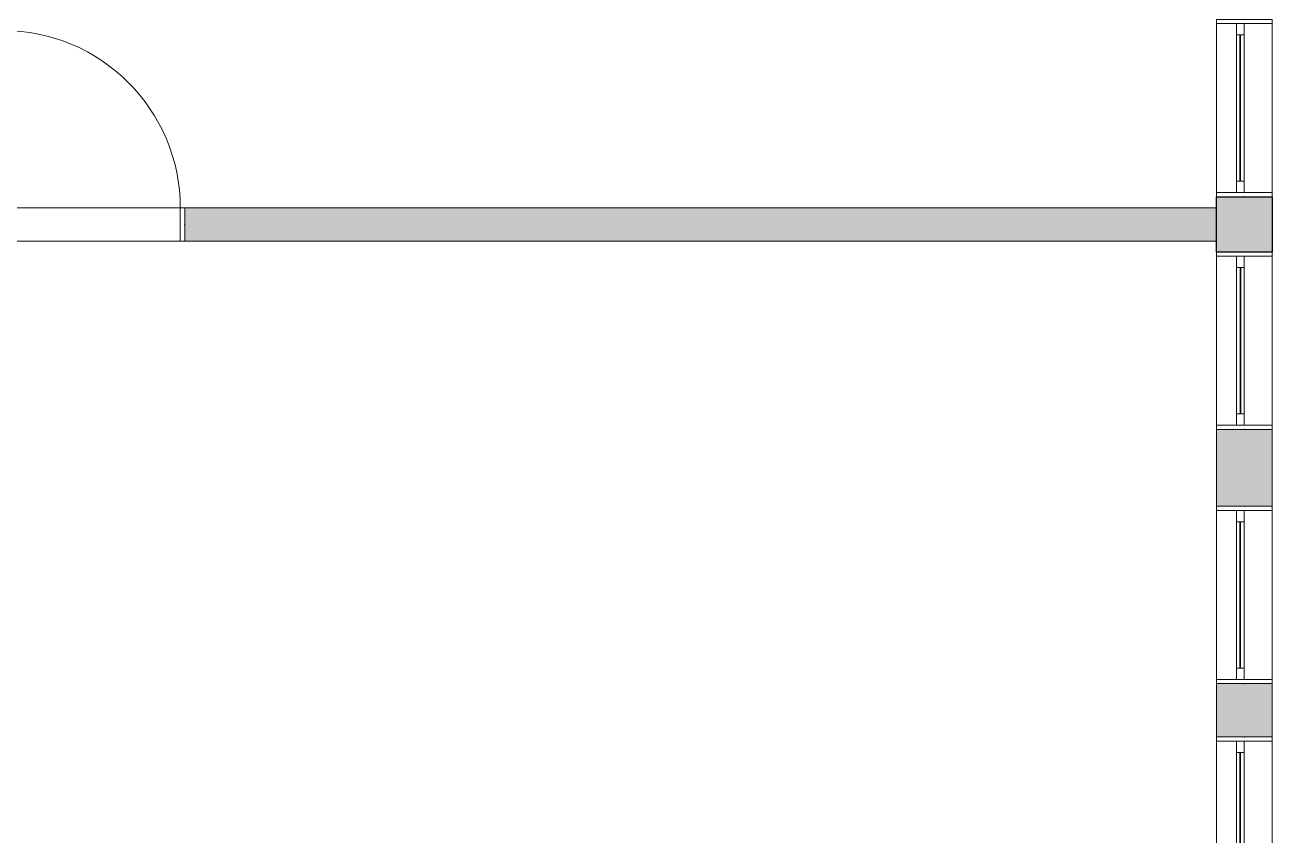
# Model space of a CAD drawing. Header units: metres. Extents: x 512 to 829, y -209 to 245.
# Drawn here: x 751.83 to 757.45, y -80.13 to -76.47 of the extents above; entities that cross this region are included whole.
import ezdxf

# ---------------------------------------------------------------- set-up
doc = ezdxf.new("R2010")
doc.units = ezdxf.units.M
doc.header["$LTSCALE"] = 0.508
doc.set_wipeout_variables(frame=1)
doc.header["$PDSIZE"] = -2
for name, color, linetype, lineweight in [('None', 7, 'Continuous', 5), ('NãoImprimir', 7, 'Continuous', 5), ('Peitoris', 2, 'Continuous', 5), ('Telhado-Princ', 7, 'Continuous', 5)]:
    doc.layers.add(name, color=color, linetype=linetype, lineweight=lineweight)

# ---------------------------------------------------------------- blocks, each defined once
blk = doc.blocks.new('Grupo-1258')
at = {"color": 7, "linetype": 'Continuous', "lineweight": 5}
for points in [[(-0.4, 0.125), (-0.38095, 0.125), (-0.38095, -0.125), (-0.4, -0.125)], [(0.38095, 0.125), (0.4, 0.125), (0.4, -0.125), (0.38095, -0.125)]]:
    blk.add_wipeout(points, dxfattribs=at).dxf.layer = 'None'
at = {"layer": 'None', "color": 7, "linetype": 'Continuous', "lineweight": 5}
for points in [[(-0.4, 0.125), (-0.38095, 0.125), (-0.38095, -0.125), (-0.4, -0.125)], [(0.38095, 0.125), (0.4, 0.125), (0.4, -0.125), (0.38095, -0.125)]]:
    blk.add_lwpolyline(points, close=True, dxfattribs=at)
blk = doc.blocks.new('Grupo-1259')
at = {"layer": 'None', "color": 7}
blk.add_blockref('Grupo-1258', (0, 0), dxfattribs=at)
at = {"layer": 'None', "color": 7, "linetype": 'Continuous', "lineweight": 5}
for p, q in [((-0.4, 0.125), (-0.38095, 0.125)), ((-0.38095, 0.125), (-0.38095, -0.125)), ((0.4, 0.125), (0.38095, 0.125)), ((0.38095, 0.125), (0.38095, -0.125)), ((-0.4, -0.125), (-0.38095, -0.125)), ((0.4, -0.125), (0.38095, -0.125))]:
    blk.add_line(p, q, dxfattribs=at)
blk = doc.blocks.new('Grupo-1260')
at = {"layer": 'None', "color": 7, "linetype": 'Continuous', "lineweight": 5}
for p, q in [((-0.38095, 0.034925), (-0.38095, 0)), ((0.38095, 0.034925), (0.38095, 0))]:
    blk.add_line(p, q, dxfattribs=at)
blk = doc.blocks.new('Grupo-1261')
at = {"color": 7, "linetype": 'Continuous', "lineweight": 5}
for points in [[(-0.38095, 0.034925), (-0.33015, 0.034925), (-0.33015, 0), (-0.38095, 0)], [(0.33015, 0.034925), (0.38095, 0.034925), (0.38095, 0), (0.33015, 0)]]:
    blk.add_wipeout(points, dxfattribs=at).dxf.layer = 'None'
at = {"layer": 'None', "color": 7, "linetype": 'Continuous', "lineweight": 5}
for points in [[(-0.38095, 0.034925), (-0.33015, 0.034925), (-0.33015, 0), (-0.38095, 0)], [(0.33015, 0.034925), (0.38095, 0.034925), (0.38095, 0), (0.33015, 0)]]:
    blk.add_lwpolyline(points, close=True, dxfattribs=at)
blk = doc.blocks.new('Grupo-1262')
at = {"layer": 'None', "color": 7}
blk.add_blockref('Grupo-1260', (0, 0), dxfattribs=at)
at = {"color": 7, "linetype": 'Continuous', "lineweight": 5}
blk.add_wipeout([(-0.33015, 0.034925), (0.33015, 0.034925), (0.33015, 0), (-0.33015, 0)], dxfattribs=at).dxf.layer = 'None'
at = {"layer": 'None', "color": 7, "linetype": 'Continuous', "lineweight": 5}
blk.add_lwpolyline([(-0.33015, 0.034925), (0.33015, 0.034925), (0.33015, 0), (-0.33015, 0)], close=True, dxfattribs=at)
at = {"layer": 'None', "color": 7}
blk.add_blockref('Grupo-1261', (0, 0), dxfattribs=at)
at = {"layer": 'None', "color": 7, "linetype": 'Continuous', "lineweight": 5}
for p, q in [((-0.38095, 0.034925), (-0.33015, 0.034925)), ((-0.38095, 0), (-0.33015, 0)), ((-0.33015, 0.034925), (-0.33015, 0)), ((0.38095, 0.034925), (0.33015, 0.034925)), ((0.33015, 0.034925), (0.33015, 0)), ((0.38095, 0), (0.33015, 0))]:
    blk.add_line(p, q, dxfattribs=at)
blk = doc.blocks.new('Grupo-1263')
at = {"color": 7, "linetype": 'Continuous', "lineweight": 9}
blk.add_wipeout([(-0.3301, 0.0181), (0.3301, 0.0181), (0.3301, 0.0168), (-0.3301, 0.0168)], dxfattribs=at).dxf.layer = 'None'
blk = doc.blocks.new('Grupo-1264')
at = {"layer": 'None', "color": 7}
blk.add_blockref('Grupo-1263', (0, 0), dxfattribs=at)
at = {"layer": 'None', "color": 7, "linetype": 'Continuous', "lineweight": 25}
for p, q in [((-0.3301, 0.0181), (0.3301, 0.0181)), ((-0.3301, 0.0168), (0.3301, 0.0168))]:
    blk.add_line(p, q, dxfattribs=at)
blk = doc.blocks.new('Grupo-1265')
at = {"layer": 'None', "color": 7, "linetype": 'Continuous', "lineweight": 20}
for p, q in [((0.4, 0.125), (-0.4, 0.125)), ((0.4, -0.125), (-0.4, -0.125))]:
    blk.add_line(p, q, dxfattribs=at)
blk = doc.blocks.new('Window (2D)-131')
at = {"color": 7, "linetype": 'Continuous', "lineweight": 5}
blk.add_wipeout([(-0.4, 0.125), (0.4, 0.125), (0.4, -0.125), (-0.4, -0.125)], dxfattribs=at).dxf.layer = 'None'
at = {"layer": 'None', "color": 7}
blk.add_blockref('Grupo-1259', (0, 0), dxfattribs=at)
at = {"layer": 'None', "color": 7, "linetype": 'Continuous', "lineweight": 5}
for p, q in [((-0.4, 0.125), (0.4, 0.125)), ((-0.4, -0.125), (0.4, -0.125))]:
    blk.add_line(p, q, dxfattribs=at)
at = {"layer": 'NãoImprimir', "linetype": 'Continuous'}
for p in [(-0.4, 0), (0.4, 0)]:
    blk.add_point(p, dxfattribs=at)
at = {"layer": 'Peitoris'}
blk.add_blockref('Grupo-1262', (0, 0), dxfattribs=at)
blk.add_blockref('Grupo-1264', (0, 0), dxfattribs=at)
at = {"layer": 'Telhado-Princ'}
blk.add_blockref('Grupo-1265', (0, 0), dxfattribs=at)
blk = doc.blocks.new('Grupo-1266')
at = {"color": 7, "linetype": 'Continuous', "lineweight": 5}
for points in [[(-0.4, 0.125), (-0.38095, 0.125), (-0.38095, -0.125), (-0.4, -0.125)], [(0.38095, 0.125), (0.4, 0.125), (0.4, -0.125), (0.38095, -0.125)]]:
    blk.add_wipeout(points, dxfattribs=at).dxf.layer = 'None'
at = {"layer": 'None', "color": 7, "linetype": 'Continuous', "lineweight": 5}
for points in [[(-0.4, 0.125), (-0.38095, 0.125), (-0.38095, -0.125), (-0.4, -0.125)], [(0.38095, 0.125), (0.4, 0.125), (0.4, -0.125), (0.38095, -0.125)]]:
    blk.add_lwpolyline(points, close=True, dxfattribs=at)
blk = doc.blocks.new('Grupo-1267')
at = {"layer": 'None', "color": 7}
blk.add_blockref('Grupo-1266', (0, 0), dxfattribs=at)
at = {"layer": 'None', "color": 7, "linetype": 'Continuous', "lineweight": 5}
for p, q in [((-0.4, 0.125), (-0.38095, 0.125)), ((-0.38095, 0.125), (-0.38095, -0.125)), ((0.4, 0.125), (0.38095, 0.125)), ((0.38095, 0.125), (0.38095, -0.125)), ((-0.4, -0.125), (-0.38095, -0.125)), ((0.4, -0.125), (0.38095, -0.125))]:
    blk.add_line(p, q, dxfattribs=at)
blk = doc.blocks.new('Grupo-1268')
at = {"layer": 'None', "color": 7, "linetype": 'Continuous', "lineweight": 5}
for p, q in [((-0.38095, 0.034925), (-0.38095, 0)), ((0.38095, 0.034925), (0.38095, 0))]:
    blk.add_line(p, q, dxfattribs=at)
blk = doc.blocks.new('Grupo-1269')
at = {"color": 7, "linetype": 'Continuous', "lineweight": 5}
for points in [[(-0.38095, 0.034925), (-0.33015, 0.034925), (-0.33015, 0), (-0.38095, 0)], [(0.33015, 0.034925), (0.38095, 0.034925), (0.38095, 0), (0.33015, 0)]]:
    blk.add_wipeout(points, dxfattribs=at).dxf.layer = 'None'
at = {"layer": 'None', "color": 7, "linetype": 'Continuous', "lineweight": 5}
for points in [[(-0.38095, 0.034925), (-0.33015, 0.034925), (-0.33015, 0), (-0.38095, 0)], [(0.33015, 0.034925), (0.38095, 0.034925), (0.38095, 0), (0.33015, 0)]]:
    blk.add_lwpolyline(points, close=True, dxfattribs=at)
blk = doc.blocks.new('Grupo-1270')
at = {"layer": 'None', "color": 7}
blk.add_blockref('Grupo-1268', (0, 0), dxfattribs=at)
at = {"color": 7, "linetype": 'Continuous', "lineweight": 5}
blk.add_wipeout([(-0.33015, 0.034925), (0.33015, 0.034925), (0.33015, 0), (-0.33015, 0)], dxfattribs=at).dxf.layer = 'None'
at = {"layer": 'None', "color": 7, "linetype": 'Continuous', "lineweight": 5}
blk.add_lwpolyline([(-0.33015, 0.034925), (0.33015, 0.034925), (0.33015, 0), (-0.33015, 0)], close=True, dxfattribs=at)
at = {"layer": 'None', "color": 7}
blk.add_blockref('Grupo-1269', (0, 0), dxfattribs=at)
at = {"layer": 'None', "color": 7, "linetype": 'Continuous', "lineweight": 5}
for p, q in [((-0.38095, 0.034925), (-0.33015, 0.034925)), ((-0.38095, 0), (-0.33015, 0)), ((-0.33015, 0.034925), (-0.33015, 0)), ((0.38095, 0.034925), (0.33015, 0.034925)), ((0.33015, 0.034925), (0.33015, 0)), ((0.38095, 0), (0.33015, 0))]:
    blk.add_line(p, q, dxfattribs=at)
blk = doc.blocks.new('Grupo-1271')
at = {"color": 7, "linetype": 'Continuous', "lineweight": 9}
blk.add_wipeout([(-0.3301, 0.0181), (0.3301, 0.0181), (0.3301, 0.0168), (-0.3301, 0.0168)], dxfattribs=at).dxf.layer = 'None'
blk = doc.blocks.new('Grupo-1272')
at = {"layer": 'None', "color": 7}
blk.add_blockref('Grupo-1271', (0, 0), dxfattribs=at)
at = {"layer": 'None', "color": 7, "linetype": 'Continuous', "lineweight": 25}
for p, q in [((-0.3301, 0.0181), (0.3301, 0.0181)), ((-0.3301, 0.0168), (0.3301, 0.0168))]:
    blk.add_line(p, q, dxfattribs=at)
blk = doc.blocks.new('Grupo-1273')
at = {"layer": 'None', "color": 7, "linetype": 'Continuous', "lineweight": 20}
for p, q in [((0.4, 0.125), (-0.4, 0.125)), ((0.4, -0.125), (-0.4, -0.125))]:
    blk.add_line(p, q, dxfattribs=at)
blk = doc.blocks.new('Window (2D)-132')
at = {"color": 7, "linetype": 'Continuous', "lineweight": 5}
blk.add_wipeout([(-0.4, 0.125), (0.4, 0.125), (0.4, -0.125), (-0.4, -0.125)], dxfattribs=at).dxf.layer = 'None'
at = {"layer": 'None', "color": 7}
blk.add_blockref('Grupo-1267', (0, 0), dxfattribs=at)
at = {"layer": 'None', "color": 7, "linetype": 'Continuous', "lineweight": 5}
for p, q in [((-0.4, 0.125), (0.4, 0.125)), ((-0.4, -0.125), (0.4, -0.125))]:
    blk.add_line(p, q, dxfattribs=at)
at = {"layer": 'NãoImprimir', "linetype": 'Continuous'}
for p in [(-0.4, 0), (0.4, 0)]:
    blk.add_point(p, dxfattribs=at)
at = {"layer": 'Peitoris'}
blk.add_blockref('Grupo-1270', (0, 0), dxfattribs=at)
blk.add_blockref('Grupo-1272', (0, 0), dxfattribs=at)
at = {"layer": 'Telhado-Princ'}
blk.add_blockref('Grupo-1273', (0, 0), dxfattribs=at)
blk = doc.blocks.new('Grupo-1274')
at = {"color": 7, "linetype": 'Continuous', "lineweight": 5}
for points in [[(-0.4, 0.125), (-0.38095, 0.125), (-0.38095, -0.125), (-0.4, -0.125)], [(0.38095, 0.125), (0.4, 0.125), (0.4, -0.125), (0.38095, -0.125)]]:
    blk.add_wipeout(points, dxfattribs=at).dxf.layer = 'None'
at = {"layer": 'None', "color": 7, "linetype": 'Continuous', "lineweight": 5}
for points in [[(-0.4, 0.125), (-0.38095, 0.125), (-0.38095, -0.125), (-0.4, -0.125)], [(0.38095, 0.125), (0.4, 0.125), (0.4, -0.125), (0.38095, -0.125)]]:
    blk.add_lwpolyline(points, close=True, dxfattribs=at)
blk = doc.blocks.new('Grupo-1275')
at = {"layer": 'None', "color": 7}
blk.add_blockref('Grupo-1274', (0, 0), dxfattribs=at)
at = {"layer": 'None', "color": 7, "linetype": 'Continuous', "lineweight": 5}
for p, q in [((-0.4, 0.125), (-0.38095, 0.125)), ((-0.38095, 0.125), (-0.38095, -0.125)), ((0.4, 0.125), (0.38095, 0.125)), ((0.38095, 0.125), (0.38095, -0.125)), ((-0.4, -0.125), (-0.38095, -0.125)), ((0.4, -0.125), (0.38095, -0.125))]:
    blk.add_line(p, q, dxfattribs=at)
blk = doc.blocks.new('Grupo-1276')
at = {"layer": 'None', "color": 7, "linetype": 'Continuous', "lineweight": 5}
for p, q in [((-0.38095, 0.034925), (-0.38095, 0)), ((0.38095, 0.034925), (0.38095, 0))]:
    blk.add_line(p, q, dxfattribs=at)
blk = doc.blocks.new('Grupo-1277')
at = {"color": 7, "linetype": 'Continuous', "lineweight": 5}
for points in [[(-0.38095, 0.034925), (-0.33015, 0.034925), (-0.33015, 0), (-0.38095, 0)], [(0.33015, 0.034925), (0.38095, 0.034925), (0.38095, 0), (0.33015, 0)]]:
    blk.add_wipeout(points, dxfattribs=at).dxf.layer = 'None'
at = {"layer": 'None', "color": 7, "linetype": 'Continuous', "lineweight": 5}
for points in [[(-0.38095, 0.034925), (-0.33015, 0.034925), (-0.33015, 0), (-0.38095, 0)], [(0.33015, 0.034925), (0.38095, 0.034925), (0.38095, 0), (0.33015, 0)]]:
    blk.add_lwpolyline(points, close=True, dxfattribs=at)
blk = doc.blocks.new('Grupo-1278')
at = {"layer": 'None', "color": 7}
blk.add_blockref('Grupo-1276', (0, 0), dxfattribs=at)
at = {"color": 7, "linetype": 'Continuous', "lineweight": 5}
blk.add_wipeout([(-0.33015, 0.034925), (0.33015, 0.034925), (0.33015, 0), (-0.33015, 0)], dxfattribs=at).dxf.layer = 'None'
at = {"layer": 'None', "color": 7, "linetype": 'Continuous', "lineweight": 5}
blk.add_lwpolyline([(-0.33015, 0.034925), (0.33015, 0.034925), (0.33015, 0), (-0.33015, 0)], close=True, dxfattribs=at)
at = {"layer": 'None', "color": 7}
blk.add_blockref('Grupo-1277', (0, 0), dxfattribs=at)
at = {"layer": 'None', "color": 7, "linetype": 'Continuous', "lineweight": 5}
for p, q in [((-0.38095, 0.034925), (-0.33015, 0.034925)), ((-0.38095, 0), (-0.33015, 0)), ((-0.33015, 0.034925), (-0.33015, 0)), ((0.38095, 0.034925), (0.33015, 0.034925)), ((0.33015, 0.034925), (0.33015, 0)), ((0.38095, 0), (0.33015, 0))]:
    blk.add_line(p, q, dxfattribs=at)
blk = doc.blocks.new('Grupo-1279')
at = {"color": 7, "linetype": 'Continuous', "lineweight": 9}
blk.add_wipeout([(-0.3301, 0.0181), (0.3301, 0.0181), (0.3301, 0.0168), (-0.3301, 0.0168)], dxfattribs=at).dxf.layer = 'None'
blk = doc.blocks.new('Grupo-1280')
at = {"layer": 'None', "color": 7}
blk.add_blockref('Grupo-1279', (0, 0), dxfattribs=at)
at = {"layer": 'None', "color": 7, "linetype": 'Continuous', "lineweight": 25}
for p, q in [((-0.3301, 0.0181), (0.3301, 0.0181)), ((-0.3301, 0.0168), (0.3301, 0.0168))]:
    blk.add_line(p, q, dxfattribs=at)
blk = doc.blocks.new('Grupo-1281')
at = {"layer": 'None', "color": 7, "linetype": 'Continuous', "lineweight": 20}
for p, q in [((0.4, 0.125), (-0.4, 0.125)), ((0.4, -0.125), (-0.4, -0.125))]:
    blk.add_line(p, q, dxfattribs=at)
blk = doc.blocks.new('Window (2D)-133')
at = {"color": 7, "linetype": 'Continuous', "lineweight": 5}
blk.add_wipeout([(-0.4, 0.125), (0.4, 0.125), (0.4, -0.125), (-0.4, -0.125)], dxfattribs=at).dxf.layer = 'None'
at = {"layer": 'None', "color": 7}
blk.add_blockref('Grupo-1275', (0, 0), dxfattribs=at)
at = {"layer": 'None', "color": 7, "linetype": 'Continuous', "lineweight": 5}
for p, q in [((-0.4, 0.125), (0.4, 0.125)), ((-0.4, -0.125), (0.4, -0.125))]:
    blk.add_line(p, q, dxfattribs=at)
at = {"layer": 'NãoImprimir', "linetype": 'Continuous'}
for p in [(-0.4, 0), (0.4, 0)]:
    blk.add_point(p, dxfattribs=at)
at = {"layer": 'Peitoris'}
blk.add_blockref('Grupo-1278', (0, 0), dxfattribs=at)
blk.add_blockref('Grupo-1280', (0, 0), dxfattribs=at)
at = {"layer": 'Telhado-Princ'}
blk.add_blockref('Grupo-1281', (0, 0), dxfattribs=at)
blk = doc.blocks.new('Grupo-1282')
at = {"color": 7, "linetype": 'Continuous', "lineweight": 5}
for points in [[(-0.4, 0.125), (-0.38095, 0.125), (-0.38095, -0.125), (-0.4, -0.125)], [(0.38095, 0.125), (0.4, 0.125), (0.4, -0.125), (0.38095, -0.125)]]:
    blk.add_wipeout(points, dxfattribs=at).dxf.layer = 'None'
at = {"layer": 'None', "color": 7, "linetype": 'Continuous', "lineweight": 5}
for points in [[(-0.4, 0.125), (-0.38095, 0.125), (-0.38095, -0.125), (-0.4, -0.125)], [(0.38095, 0.125), (0.4, 0.125), (0.4, -0.125), (0.38095, -0.125)]]:
    blk.add_lwpolyline(points, close=True, dxfattribs=at)
blk = doc.blocks.new('Grupo-1283')
at = {"layer": 'None', "color": 7}
blk.add_blockref('Grupo-1282', (0, 0), dxfattribs=at)
at = {"layer": 'None', "color": 7, "linetype": 'Continuous', "lineweight": 5}
for p, q in [((-0.4, 0.125), (-0.38095, 0.125)), ((-0.38095, 0.125), (-0.38095, -0.125)), ((0.4, 0.125), (0.38095, 0.125)), ((0.38095, 0.125), (0.38095, -0.125)), ((-0.4, -0.125), (-0.38095, -0.125)), ((0.4, -0.125), (0.38095, -0.125))]:
    blk.add_line(p, q, dxfattribs=at)
blk = doc.blocks.new('Grupo-1284')
at = {"layer": 'None', "color": 7, "linetype": 'Continuous', "lineweight": 5}
for p, q in [((-0.38095, 0.034925), (-0.38095, 0)), ((0.38095, 0.034925), (0.38095, 0))]:
    blk.add_line(p, q, dxfattribs=at)
blk = doc.blocks.new('Grupo-1285')
at = {"color": 7, "linetype": 'Continuous', "lineweight": 5}
for points in [[(-0.38095, 0.034925), (-0.33015, 0.034925), (-0.33015, 0), (-0.38095, 0)], [(0.33015, 0.034925), (0.38095, 0.034925), (0.38095, 0), (0.33015, 0)]]:
    blk.add_wipeout(points, dxfattribs=at).dxf.layer = 'None'
at = {"layer": 'None', "color": 7, "linetype": 'Continuous', "lineweight": 5}
for points in [[(-0.38095, 0.034925), (-0.33015, 0.034925), (-0.33015, 0), (-0.38095, 0)], [(0.33015, 0.034925), (0.38095, 0.034925), (0.38095, 0), (0.33015, 0)]]:
    blk.add_lwpolyline(points, close=True, dxfattribs=at)
blk = doc.blocks.new('Grupo-1286')
at = {"layer": 'None', "color": 7}
blk.add_blockref('Grupo-1284', (0, 0), dxfattribs=at)
at = {"color": 7, "linetype": 'Continuous', "lineweight": 5}
blk.add_wipeout([(-0.33015, 0.034925), (0.33015, 0.034925), (0.33015, 0), (-0.33015, 0)], dxfattribs=at).dxf.layer = 'None'
at = {"layer": 'None', "color": 7, "linetype": 'Continuous', "lineweight": 5}
blk.add_lwpolyline([(-0.33015, 0.034925), (0.33015, 0.034925), (0.33015, 0), (-0.33015, 0)], close=True, dxfattribs=at)
at = {"layer": 'None', "color": 7}
blk.add_blockref('Grupo-1285', (0, 0), dxfattribs=at)
at = {"layer": 'None', "color": 7, "linetype": 'Continuous', "lineweight": 5}
for p, q in [((-0.38095, 0.034925), (-0.33015, 0.034925)), ((-0.38095, 0), (-0.33015, 0)), ((-0.33015, 0.034925), (-0.33015, 0)), ((0.38095, 0.034925), (0.33015, 0.034925)), ((0.33015, 0.034925), (0.33015, 0)), ((0.38095, 0), (0.33015, 0))]:
    blk.add_line(p, q, dxfattribs=at)
blk = doc.blocks.new('Grupo-1287')
at = {"color": 7, "linetype": 'Continuous', "lineweight": 9}
blk.add_wipeout([(-0.3301, 0.0181), (0.3301, 0.0181), (0.3301, 0.0168), (-0.3301, 0.0168)], dxfattribs=at).dxf.layer = 'None'
blk = doc.blocks.new('Grupo-1288')
at = {"layer": 'None', "color": 7}
blk.add_blockref('Grupo-1287', (0, 0), dxfattribs=at)
at = {"layer": 'None', "color": 7, "linetype": 'Continuous', "lineweight": 25}
for p, q in [((-0.3301, 0.0181), (0.3301, 0.0181)), ((-0.3301, 0.0168), (0.3301, 0.0168))]:
    blk.add_line(p, q, dxfattribs=at)
blk = doc.blocks.new('Grupo-1289')
at = {"layer": 'None', "color": 7, "linetype": 'Continuous', "lineweight": 20}
for p, q in [((0.4, 0.125), (-0.4, 0.125)), ((0.4, -0.125), (-0.4, -0.125))]:
    blk.add_line(p, q, dxfattribs=at)
blk = doc.blocks.new('Window (2D)-134')
at = {"color": 7, "linetype": 'Continuous', "lineweight": 5}
blk.add_wipeout([(-0.4, 0.125), (0.4, 0.125), (0.4, -0.125), (-0.4, -0.125)], dxfattribs=at).dxf.layer = 'None'
at = {"layer": 'None', "color": 7}
blk.add_blockref('Grupo-1283', (0, 0), dxfattribs=at)
at = {"layer": 'None', "color": 7, "linetype": 'Continuous', "lineweight": 5}
for p, q in [((-0.4, 0.125), (0.4, 0.125)), ((-0.4, -0.125), (0.4, -0.125))]:
    blk.add_line(p, q, dxfattribs=at)
at = {"layer": 'NãoImprimir', "linetype": 'Continuous'}
for p in [(-0.4, 0), (0.4, 0)]:
    blk.add_point(p, dxfattribs=at)
at = {"layer": 'Peitoris'}
blk.add_blockref('Grupo-1286', (0, 0), dxfattribs=at)
blk.add_blockref('Grupo-1288', (0, 0), dxfattribs=at)
at = {"layer": 'Telhado-Princ'}
blk.add_blockref('Grupo-1289', (0, 0), dxfattribs=at)
blk = doc.blocks.new('Grupo-1900')
at = {"layer": 'None', "color": 7, "linetype": 'Continuous', "lineweight": 5}
for p, q in [((-0.42, 0.075), (-0.42, -0.075)), ((0.42, 0.075), (0.42, -0.075))]:
    blk.add_line(p, q, dxfattribs=at)
blk = doc.blocks.new('Grupo-1901')
at = {"color": 7, "linetype": 'Continuous', "lineweight": 5}
for points in [[(-0.42, 0.075), (-0.4, 0.075), (-0.4, -0.075), (-0.42, -0.075)], [(0.4, 0.075), (0.42, 0.075), (0.42, -0.075), (0.4, -0.075)]]:
    blk.add_wipeout(points, dxfattribs=at).dxf.layer = 'None'
at = {"layer": 'None', "color": 7, "linetype": 'Continuous', "lineweight": 5}
for points in [[(-0.42, 0.075), (-0.4, 0.075), (-0.4, -0.075), (-0.42, -0.075)], [(0.4, 0.075), (0.42, 0.075), (0.42, -0.075), (0.4, -0.075)]]:
    blk.add_lwpolyline(points, close=True, dxfattribs=at)
blk = doc.blocks.new('Grupo-1902')
at = {"layer": 'None', "color": 7}
blk.add_blockref('Grupo-1900', (0, 0), dxfattribs=at)
blk.add_blockref('Grupo-1901', (0, 0), dxfattribs=at)
at = {"layer": 'None', "color": 7, "linetype": 'Continuous', "lineweight": 5}
for p, q in [((-0.42, 0.075), (-0.4, 0.075)), ((-0.4, 0.075), (-0.4, -0.075)), ((0.42, 0.075), (0.4, 0.075)), ((0.4, 0.075), (0.4, -0.075)), ((-0.42, -0.075), (-0.4, -0.075)), ((0.42, -0.075), (0.4, -0.075))]:
    blk.add_line(p, q, dxfattribs=at)
blk = doc.blocks.new('Grupo-1903')
at = {"layer": 'None', "color": 7, "linetype": 'Continuous', "lineweight": 5}
blk.add_arc((-0.4, 0.075), 0.8, 0, 90, dxfattribs=at)
blk = doc.blocks.new('Grupo-1904')
at = {"color": 7, "linetype": 'Continuous', "lineweight": 5}
blk.add_wipeout([(-0.4, 0.075), (-0.4, 0.875), (-0.365, 0.875), (-0.365, 0.075)], dxfattribs=at).dxf.layer = 'None'
at = {"layer": 'None', "color": 7, "linetype": 'Continuous', "lineweight": 5}
blk.add_lwpolyline([(-0.4, 0.075), (-0.4, 0.875), (-0.365, 0.875), (-0.365, 0.075)], close=True, dxfattribs=at)
blk = doc.blocks.new('Grupo-1905')
at = {"layer": 'None', "color": 7}
blk.add_blockref('Grupo-1904', (0, 0), dxfattribs=at)
at = {"layer": 'None', "color": 7, "linetype": 'Continuous', "lineweight": 5}
for p, q in [((-0.4, 0.075), (-0.4, 0.875)), ((-0.4, 0.875), (-0.365, 0.875)), ((-0.365, 0.075), (-0.365, 0.875)), ((-0.4, 0.075), (-0.365, 0.075))]:
    blk.add_line(p, q, dxfattribs=at)
blk = doc.blocks.new('Grupo-1906')
at = {"layer": 'Peitoris', "color": 7}
blk.add_blockref('Grupo-1905', (0, 0), dxfattribs=at)
blk = doc.blocks.new('Grupo-1907')
at = {"layer": 'None', "color": 7, "linetype": 'Continuous', "lineweight": 5}
for p, q in [((0.42, 0.075), (-0.42, 0.075)), ((0.42, -0.075), (-0.42, -0.075))]:
    blk.add_line(p, q, dxfattribs=at)
blk = doc.blocks.new('Door (2D)-63')
at = {"layer": 'None', "color": 7}
blk.add_blockref('Grupo-1902', (0, 0), dxfattribs=at)
at = {"layer": 'NãoImprimir', "color": 7, "linetype": 'Continuous', "lineweight": 5}
for p in [(-0.42, 0), (0.42, 0)]:
    blk.add_point(p, dxfattribs=at)
at = {"layer": 'Peitoris', "color": 7}
blk.add_blockref('Grupo-1903', (0, 0), dxfattribs=at)
at = {"layer": 'None', "color": 7}
blk.add_blockref('Grupo-1906', (0, 0), dxfattribs=at)
at = {"layer": 'Telhado-Princ', "color": 7}
blk.add_blockref('Grupo-1907', (0, 0), dxfattribs=at)

msp = doc.modelspace()

# ---------------------------------------------------------------- linework, layer by layer
at = {"layer": 'None', "color": 7, "linetype": 'Continuous', "lineweight": 18}
for p, q in [((757.1955, -77.2993), (757.1955, -77.2492)), ((757.4455, -77.4978), (757.4455, -77.2492)), ((752.5466, -77.2993), (757.1955, -77.2993)), ((752.5466, -77.4493), (757.1955, -77.4493)), ((757.1955, -77.4978), (757.1955, -77.4493)), ((757.1955, -78.6439), (757.1955, -78.2978)), ((757.4455, -78.6439), (757.4455, -78.2978)), ((757.1955, -79.6839), (757.1955, -79.4439)), ((757.4455, -79.6839), (757.4455, -79.4439))]:
    msp.add_line(p, q, dxfattribs=at)
at = {"layer": 'None', "color": 250, "linetype": 'Continuous'}
for points in [[(757.4455, -77.4978), (757.1955, -77.4978), (757.4455, -77.2492), (757.1955, -77.2492)], [(752.5466, -77.4493), (752.5466, -77.2993), (757.1955, -77.4493), (757.1955, -77.2993)], [(757.4455, -78.6439), (757.1955, -78.6439), (757.4455, -78.2978), (757.1955, -78.2978)], [(757.4455, -79.6839), (757.1955, -79.6839), (757.4455, -79.4439), (757.1955, -79.4439)]]:
    msp.add_solid(points, dxfattribs=at)

# ---------------------------------------------------------------- next in the draw order: block references
at = {"layer": 'None', "color": 7, "rotation": 90}
for name, p in [('Window (2D)-134', (757.3205, -76.8492)), ('Window (2D)-132', (757.3205, -79.0439)), ('Window (2D)-131', (757.3205, -80.0839))]:
    msp.add_blockref(name, p, dxfattribs=at)
at = {"layer": 'None', "color": 7}
msp.add_blockref('Door (2D)-63', (752.1266, -77.3743), dxfattribs=at)
at = {"layer": 'None', "color": 7, "xscale": -1, "rotation": 90}
msp.add_blockref('Window (2D)-133', (757.3205, -77.8978), dxfattribs=at)

# ---------------------------------------------------------------- next in the draw order: hatches: boundary and pattern name
at = {"layer": 'None', "linetype": 'Continuous', "lineweight": 0}
msp.add_hatch(color=255, dxfattribs=at).paths.add_polyline_path([(757.1955, -77.4992), (757.1955, -77.2492), (757.4455, -77.2492), (757.4455, -77.4992)])

# ---------------------------------------------------------------- next in the draw order: linework, layer by layer
at = {"layer": 'None', "color": 7, "linetype": 'Continuous', "lineweight": 25}
msp.add_lwpolyline([(757.1955, -77.4992), (757.1955, -77.2492), (757.4455, -77.2492), (757.4455, -77.4992)], close=True, dxfattribs=at)

doc.saveas('drawing.dxf')
